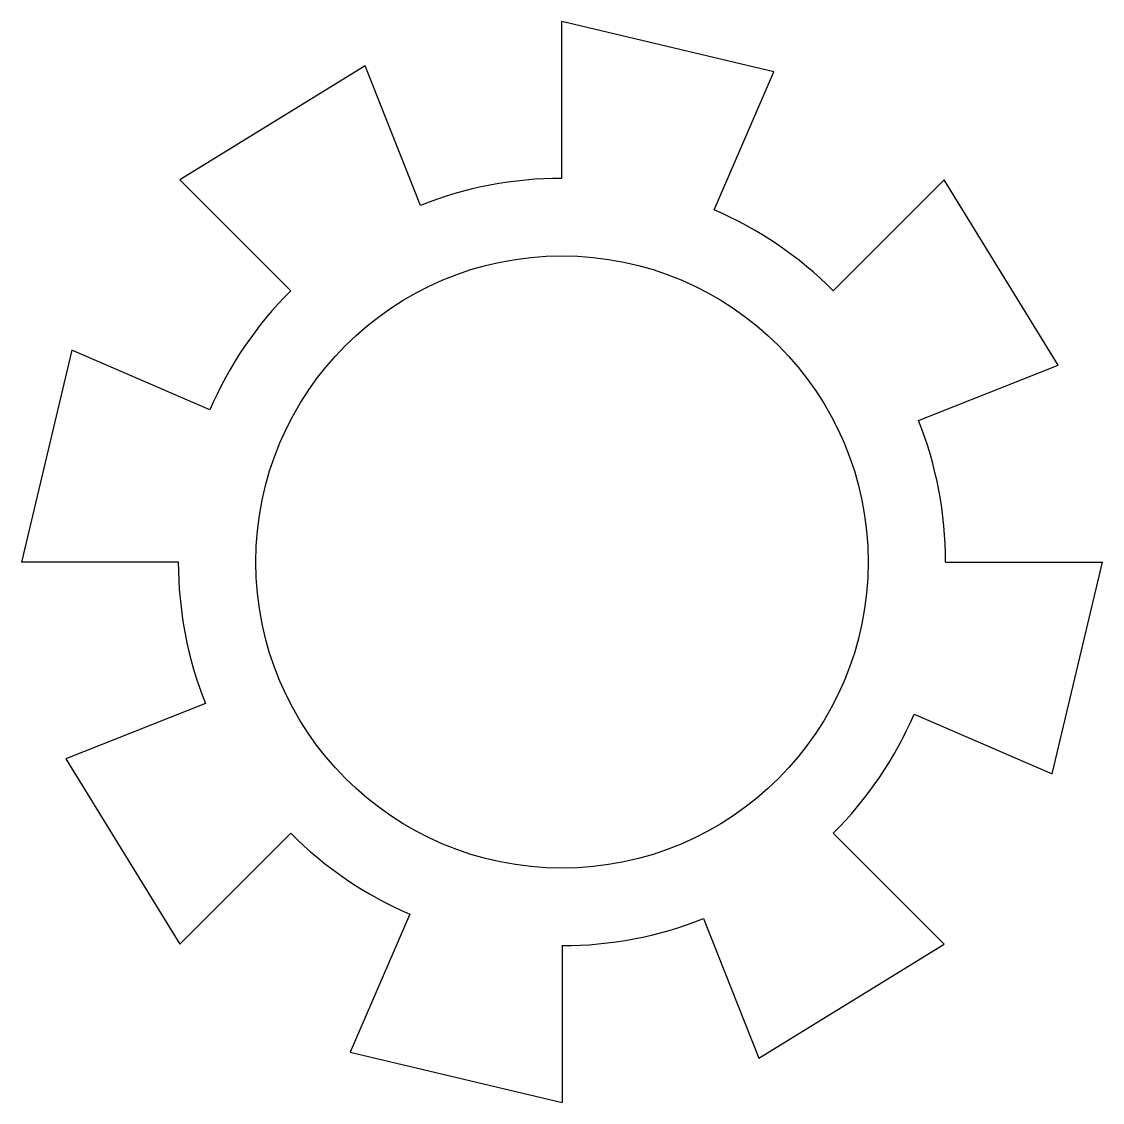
# Model space of a CAD drawing. Header units: inches. Extents: x 14.3 to 34.2, y 6.2 to 26.1.
import ezdxf

# ---------------------------------------------------------------- set-up
doc = ezdxf.new("R2010")
doc.units = ezdxf.units.IN
doc.header["$MEASUREMENT"] = 0

# ---------------------------------------------------------------- blocks, each defined once
blk = doc.blocks.new('*U2')
for p, q in [((-1.951, -1.154), (-1.951, 1.734)), ((1.951, 0.807), (-1.951, 1.734)), ((0.853, -1.734), (1.951, 0.807))]:
    blk.add_line(p, q)
blk = doc.blocks.new('*U3')
at = {"color": 0, "linetype": 'ByBlock', "lineweight": -2, "transparency": 16777216}
for p, rotation in [((19.82, 23.314), 44.99999999999999), ((31.448, 20.555), 315), ((16.033, 18.072), 89.99999999999997), ((32.476, 14.17), 269.9999999999999), ((17.061, 11.687), 135), ((28.689, 8.928), 224.9999999999999), ((22.304, 7.899), 180)]:
    blk.add_blockref('*U2', p, dxfattribs=dict(at, rotation=rotation))
blk.add_blockref('*U2', (26.205, 24.343), dxfattribs=at)

msp = doc.modelspace()

# ---------------------------------------------------------------- linework, layer by layer
msp.add_circle((24.254, 16.121), 5.64)
for start, end in [(90, 111.6303), (45, 66.6303), (135, 156.6303), (0, 21.6303), (180, 201.6303), (315, 336.6303), (225, 246.6303), (270, 291.6303)]:
    msp.add_arc((24.254, 16.121), 7.068, start, end)

# ---------------------------------------------------------------- block references
msp.add_blockref('*U3', (0, 0))

doc.saveas('drawing.dxf')
